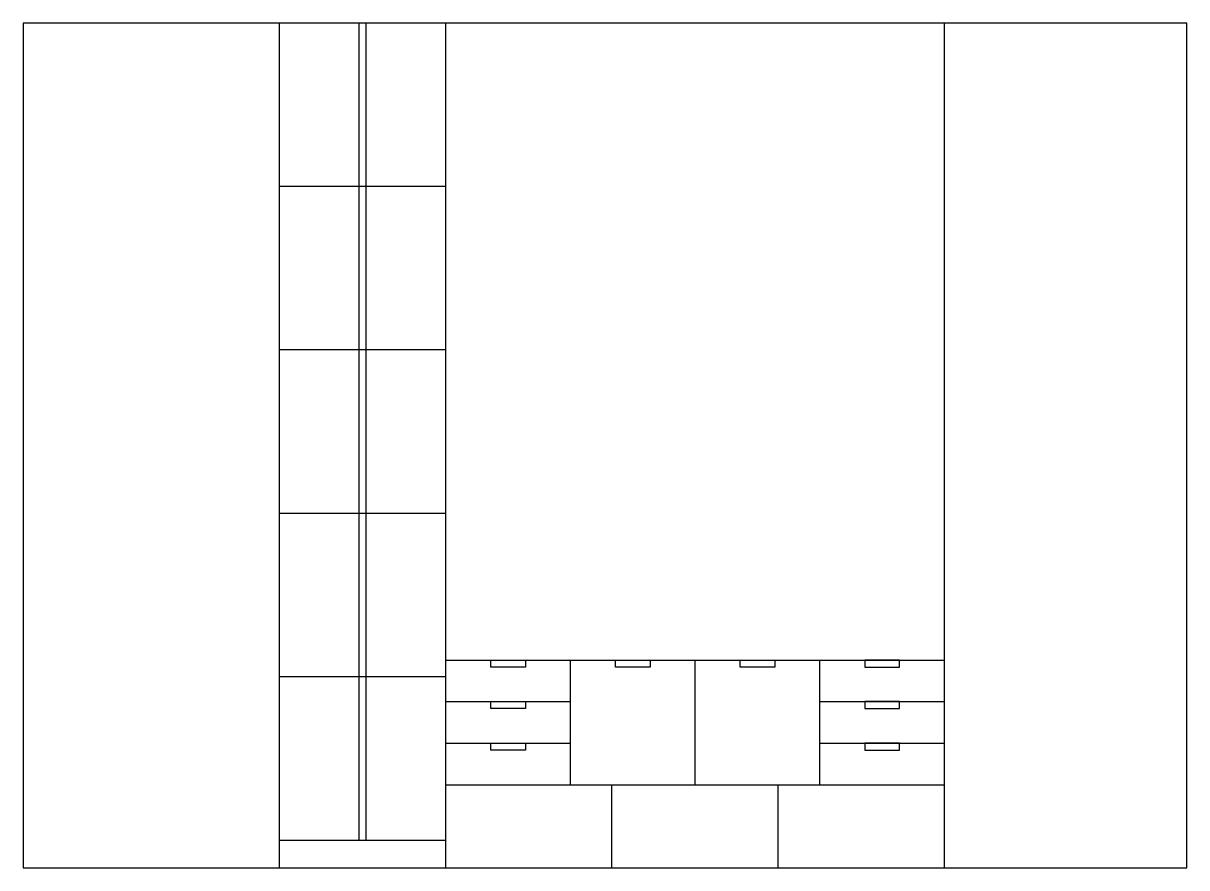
# Model space of a CAD drawing. Header units: inches. Extents: x 2534 to 2702, y 1449 to 1571.
import ezdxf

# ---------------------------------------------------------------- set-up
doc = ezdxf.new("R2010")
doc.units = ezdxf.units.IN

msp = doc.modelspace()

# ---------------------------------------------------------------- linework, layer by layer
for p, q in [((2701.63, 1571.1), (2533.63, 1571.1)), ((2533.63, 1571.1), (2533.63, 1449.1)), ((2570.63, 1449.1), (2570.63, 1571.1)), ((2582.13, 1453.1), (2582.13, 1571.1)), ((2583.13, 1453.1), (2583.13, 1571.1)), ((2594.63, 1449.1), (2594.63, 1571.1)), ((2666.63, 1449.1), (2666.63, 1571.1)), ((2701.63, 1449.1), (2701.63, 1571.1)), ((2594.63, 1547.5), (2570.63, 1547.5)), ((2594.63, 1523.9), (2570.63, 1523.9)), ((2594.63, 1500.3), (2570.63, 1500.3)), ((2594.63, 1479.1), (2666.63, 1479.1)), ((2612.63, 1461.1), (2612.63, 1479.1)), ((2630.63, 1461.1), (2630.63, 1479.1)), ((2648.63, 1461.1), (2648.63, 1479.1)), ((2594.63, 1476.7), (2570.63, 1476.7)), ((2594.63, 1473.1), (2612.63, 1473.1)), ((2648.63, 1473.1), (2666.63, 1473.1)), ((2594.63, 1467.1), (2612.63, 1467.1)), ((2648.63, 1467.1), (2666.63, 1467.1)), ((2594.63, 1461.1), (2666.63, 1461.1)), ((2618.63, 1449.1), (2618.63, 1461.1)), ((2642.63, 1449.1), (2642.63, 1461.1)), ((2570.63, 1453.1), (2594.63, 1453.1)), ((2533.63, 1449.1), (2570.63, 1449.1)), ((2570.63, 1449.1), (2594.63, 1449.1)), ((2594.63, 1449.1), (2666.63, 1449.1)), ((2666.63, 1449.1), (2701.63, 1449.1))]:
    msp.add_line(p, q)
for points in [[(2601.13, 1479.1), (2606.13, 1479.1), (2606.13, 1478.1), (2601.13, 1478.1)], [(2619.13, 1479.1), (2624.13, 1479.1), (2624.13, 1478.1), (2619.13, 1478.1)], [(2637.13, 1479.1), (2642.13, 1479.1), (2642.13, 1478.1), (2637.13, 1478.1)], [(2660.13, 1479.1), (2655.13, 1479.1), (2655.13, 1478.1), (2660.13, 1478.1)], [(2601.13, 1473.1), (2606.13, 1473.1), (2606.13, 1472.1), (2601.13, 1472.1)], [(2660.13, 1473.1), (2655.13, 1473.1), (2655.13, 1472.1), (2660.13, 1472.1)], [(2601.13, 1467.1), (2606.13, 1467.1), (2606.13, 1466.1), (2601.13, 1466.1)], [(2660.13, 1467.1), (2655.13, 1467.1), (2655.13, 1466.1), (2660.13, 1466.1)]]:
    msp.add_lwpolyline(points, close=True)
for p in [(2582.13, 1547.5), (2582.13, 1547.5), (2582.13, 1523.9), (2582.13, 1523.9), (2582.13, 1500.3), (2582.13, 1500.3), (2582.13, 1476.7), (2582.13, 1476.7)]:
    msp.add_point(p)

doc.saveas('drawing.dxf')
